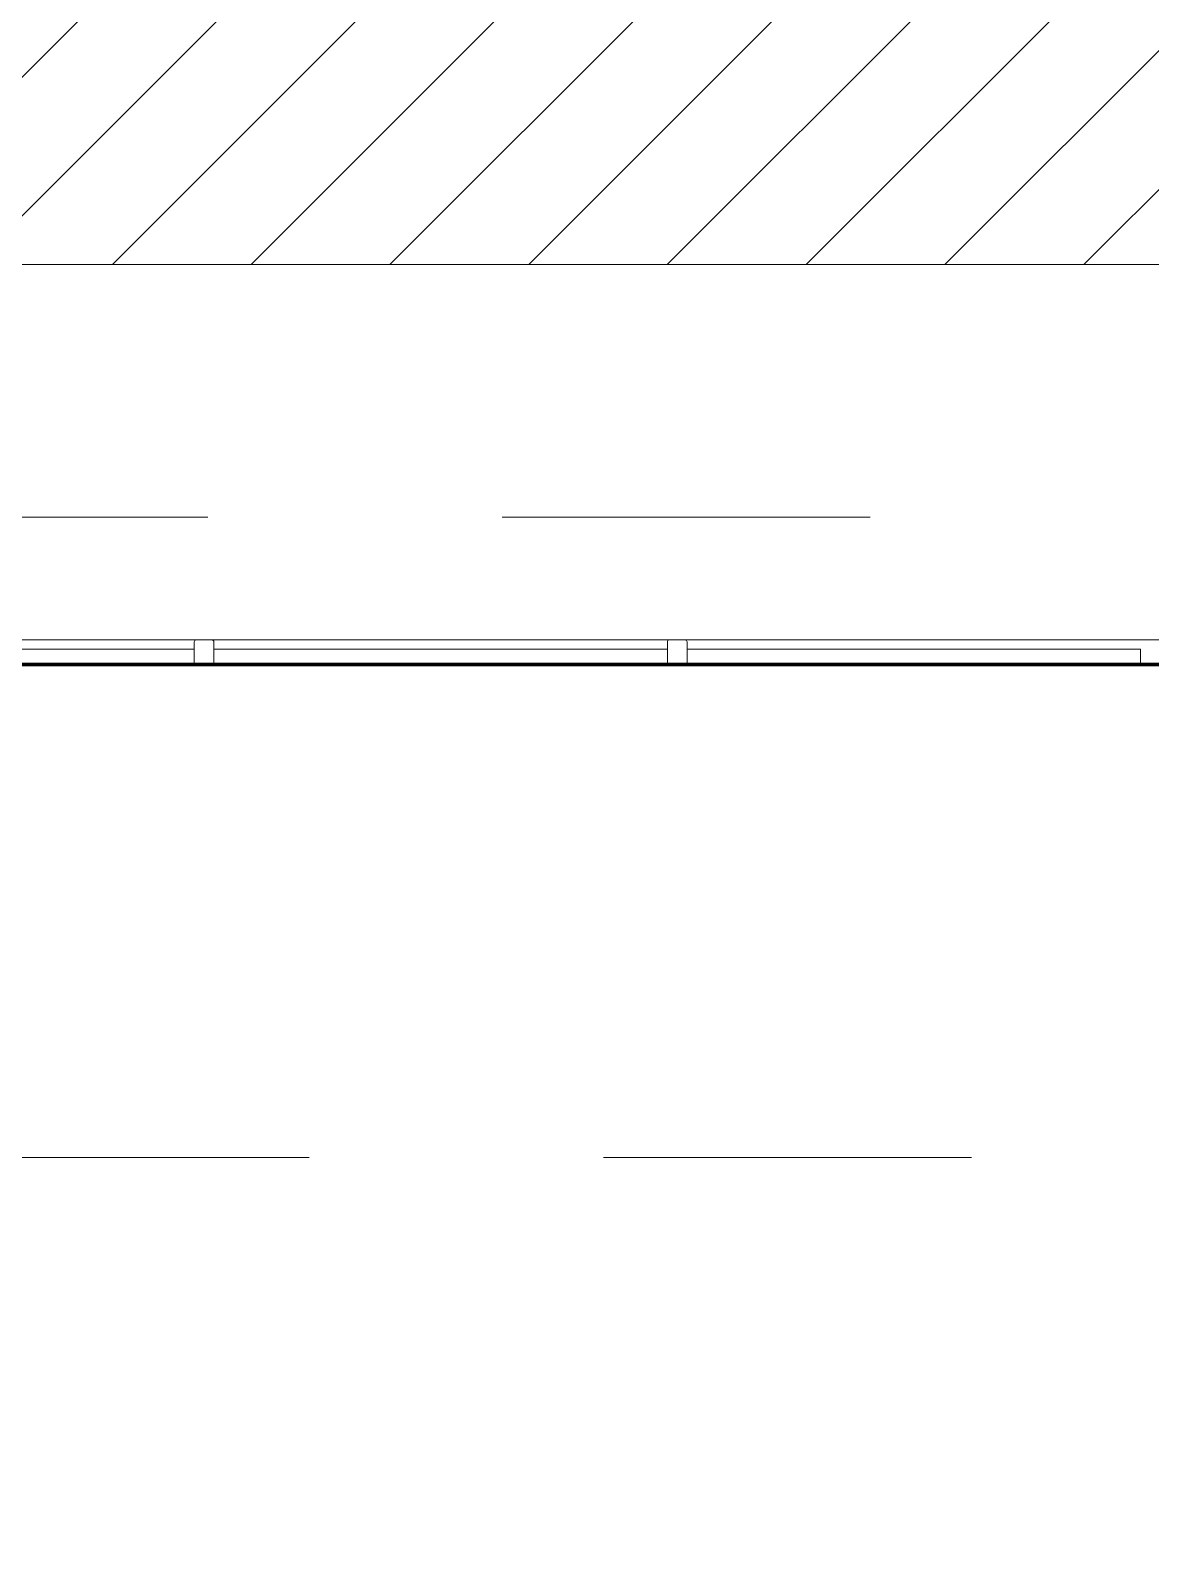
# Model space of a CAD drawing. Header units: metres. Extents: x -227.9 to -140, y 37.9 to 92.1.
# Drawn here: x -189.305 to -187.023, y 57.678 to 60.805 of the extents above; entities that cross this region are included whole.
import ezdxf

# ---------------------------------------------------------------- set-up
doc = ezdxf.new("R2010")
doc.units = ezdxf.units.M
doc.linetypes.add('JIS_02_0.7', pattern=[1.35, 0.75, -0.6])
doc.layers.add('A-DETL', color=94, linetype='Continuous', lineweight=5, true_color=0x00a600)
doc.layers.add('G-IMPT', color=8, linetype='Continuous', lineweight=5, true_color=0x808080)
for name, color, linetype, lineweight in [('A-FLOR', 7, 'Continuous', 5), ('A-FLOR-PATT', 7, 'Continuous', 5), ('A-GLAZ-CURT', 7, 'Continuous', 5), ('A-GLAZ-CWMG', 7, 'Continuous', 5), ('A-ROOF', 7, 'Continuous', 5)]:
    doc.layers.add(name, color=color, linetype=linetype, lineweight=lineweight)
doc.layers.add('Chambre', color=40, linetype='Continuous')

# ---------------------------------------------------------------- blocks, each defined once
blk = doc.blocks.new('LAG-B2020-PANNEAU DE RIDEAU-TRANSPARENT - CURTAIN WALL MULLION_dwg_12FT-JANSEN-P05-V98-MUC-LAG-PRO-PLA-ARC-TZN-N02-AG02Ec-Cote')
at = {"layer": 'G-IMPT', "flags": 128}
blk.add_lwpolyline([(0.004, 0.0001), (0.003, 0), (0.002, 0.0001), (0.001, 0), (0, 0), (0.001, 0.0001), (0.002, 0), (0.003, 0.0001), (0.004, 0)], dxfattribs=at)
at = {"layer": 'G-IMPT', "color": 161, "true_color": 0x7f9fff, "flags": 128}
for points in [[(0, 0), (0, 0), (0, 0), (0, 0), (0, 0), (0, 0), (0, 0.0001), (0, 0), (0, 0), (0, 0), (0, 0), (0, 0), (0, 0), (0, 0)], [(0, 0), (0, 0), (0, 0), (0, 0)], [(0.001, 0), (0.001, 0), (0.001, 0), (0.001, 0), (0.001, 0), (0.001, 0), (0.001, 0.0001), (0.001, 0), (0.001, 0), (0.001, 0), (0.001, 0), (0.001, 0), (0.001, 0), (0.001, 0)], [(0.001, 0), (0.001, 0), (0.001, 0), (0.001, 0)], [(0.001, 0), (0.001, 0), (0.001, 0), (0.001, 0), (0.001, 0), (0.001, 0)], [(0.001, 0), (0.001, 0), (0.001, 0), (0.001, 0)], [(0.002, 0), (0.002, 0), (0.002, 0), (0.002, 0), (0.002, 0), (0.002, 0), (0.002, 0.0001), (0.002, 0), (0.002, 0), (0.002, 0), (0.002, 0), (0.002, 0), (0.002, 0), (0.002, 0)], [(0.002, 0), (0.002, 0), (0.002, 0), (0.002, 0)], [(0.002, 0), (0.002, 0), (0.002, 0), (0.002, 0), (0.002, 0), (0.002, 0)], [(0.002, 0), (0.002, 0), (0.002, 0), (0.002, 0)], [(0.003, 0), (0.003, 0), (0.003, 0), (0.003, 0), (0.003, 0), (0.003, 0), (0.003, 0), (0.003, 0.0001), (0.003, 0), (0.003, 0), (0.003, 0), (0.003, 0), (0.003, 0), (0.003, 0)], [(0.003, 0), (0.0031, 0), (0.0031, 0), (0.003, 0)], [(0.003, 0), (0.003, 0), (0.0031, 0), (0.0031, 0), (0.003, 0), (0.003, 0)], [(0.003, 0), (0.003, 0), (0.003, 0), (0.003, 0)], [(0.004, 0), (0.004, 0), (0.004, 0), (0.004, 0), (0.004, 0), (0.0041, 0), (0.004, 0.0001), (0.004, 0), (0.004, 0), (0.004, 0), (0.004, 0), (0.004, 0), (0.004, 0), (0.004, 0)], [(0.004, 0), (0.004, 0), (0.004, 0), (0.004, 0)]]:
    blk.add_lwpolyline(points, dxfattribs=at)
at = {"layer": 'G-IMPT', "color": 4, "true_color": 0x00ffff, "flags": 128}
for points in [[(0.001, 0), (0.001, 0), (0, 0), (0, 0)], [(0.002, 0), (0.002, 0), (0.001, 0), (0.001, 0)], [(0.003, 0), (0.003, 0), (0.002, 0), (0.002, 0)], [(0.004, 0), (0.004, 0), (0.003, 0), (0.003, 0)]]:
    blk.add_lwpolyline(points, close=True, dxfattribs=at)
at = {"layer": 'G-IMPT', "color": 161, "true_color": 0x7f9fff}
for centre, radius, start, end in [((0, 0), 0.000004, 90, 180), ((0, 0), 0.000004, 360, 90), ((0, 0), 0.000002, 90, 180), ((0, 0), 0.000002, 360, 90), ((0, 0), 0.000002, 270, 360), ((0, 0), 0.000002, 180, 270), ((0, 0), 0.000004, 270, 0), ((0, 0), 0.000004, 180, 270), ((0.001, 0), 0.000004, 90, 180), ((0.001, 0), 0.000004, 360, 90), ((0.001, 0), 0.000002, 90, 180), ((0.001, 0), 0.000002, 360, 90), ((0.001, 0), 0.000002, 270, 360), ((0.001, 0), 0.000002, 180, 270), ((0.001, 0), 0.000004, 270, 0), ((0.001, 0), 0.000004, 180, 270), ((0.002, 0), 0.000004, 90, 180), ((0.002, 0), 0.000004, 360, 90), ((0.002, 0), 0.000002, 90, 180), ((0.002, 0), 0.000002, 360, 90), ((0.002, 0), 0.000002, 270, 360), ((0.002, 0), 0.000002, 180, 270), ((0.002, 0), 0.000004, 270, 0), ((0.002, 0), 0.000004, 180, 270), ((0.003, 0), 0.000004, 90, 180), ((0.003, 0), 0.000004, 360, 90), ((0.003, 0), 0.000002, 90, 180), ((0.003, 0), 0.000002, 360, 90), ((0.003, 0), 0.000002, 270, 360), ((0.003, 0), 0.000002, 180, 270), ((0.003, 0), 0.000004, 270, 0), ((0.003, 0), 0.000004, 180, 270), ((0.004, 0), 0.000004, 360, 90), ((0.004, 0), 0.000004, 90, 180), ((0.004, 0), 0.000002, 360, 90), ((0.004, 0), 0.000002, 90, 180), ((0.004, 0), 0.000002, 180, 270), ((0.004, 0), 0.000002, 270, 360), ((0.004, 0), 0.000004, 180, 270), ((0.004, 0), 0.000004, 270, 0)]:
    blk.add_arc(centre, radius, start, end, dxfattribs=at)
blk = doc.blocks.new('LAG-B2020-PANNEAU DE RIDEAU-TRANSPARENT - CURTAIN WALL MULLION_dwg-V99-MUC-LAG-PRO-PLA-ARC-TZN-N02-AG02Ec-Cote')
blk.add_blockref('LAG-B2020-PANNEAU DE RIDEAU-TRANSPARENT - CURTAIN WALL MULLION_dwg_12FT-JANSEN-P05-V98-MUC-LAG-PRO-PLA-ARC-TZN-N02-AG02Ec-Cote', (-0.0027, 0.0003))
blk = doc.blocks.new('LAG-B2020-PANNEAU DE RIDEAU-TRANSPARENT - LAG-B2020-PANNEAU DE RIDEAU-TRANSPARENT-11581647-MUC-LAG-PRO-PLA-ARC-TZN-N02-AG02Ec-Cote')
at = {"layer": 'A-GLAZ-CURT', "lineweight": 9}
for p, q in [((0.462, 0), (-0.462, 0)), ((-0.462, 0), (-0.462, -0.03)), ((0.462, -0.03), (0.462, 0)), ((-0.462, -0.03), (0.462, -0.03))]:
    blk.add_line(p, q, dxfattribs=at)
blk.add_blockref('LAG-B2020-PANNEAU DE RIDEAU-TRANSPARENT - CURTAIN WALL MULLION_dwg-V99-MUC-LAG-PRO-PLA-ARC-TZN-N02-AG02Ec-Cote', (0, 0))
blk = doc.blocks.new('LAG-B2020-PANNEAU DE RIDEAU-TRANSPARENT - CURTAIN WALL MULLION_dwg_12FT-JANSEN-P05-V100-MUC-LAG-PRO-PLA-ARC-TZN-N02-AG02Ec-Cote')
at = {"layer": 'G-IMPT', "flags": 128}
blk.add_lwpolyline([(0.004, 0.0001), (0.003, 0), (0.002, 0.0001), (0.001, 0), (0, 0), (0.001, 0.0001), (0.002, 0), (0.003, 0.0001), (0.004, 0)], dxfattribs=at)
at = {"layer": 'G-IMPT', "color": 161, "true_color": 0x7f9fff, "flags": 128}
for points in [[(0, 0), (0, 0), (0, 0), (0, 0), (0, 0), (0, 0), (0, 0.0001), (0, 0), (0, 0), (0, 0), (0, 0), (0, 0), (0, 0), (0, 0)], [(0, 0), (0, 0), (0, 0), (0, 0)], [(0.001, 0), (0.001, 0), (0.001, 0), (0.001, 0), (0.001, 0), (0.001, 0), (0.001, 0.0001), (0.001, 0), (0.001, 0), (0.001, 0), (0.001, 0), (0.001, 0), (0.001, 0), (0.001, 0)], [(0.001, 0), (0.001, 0), (0.001, 0), (0.001, 0)], [(0.001, 0), (0.001, 0), (0.001, 0), (0.001, 0), (0.001, 0), (0.001, 0)], [(0.001, 0), (0.001, 0), (0.001, 0), (0.001, 0)], [(0.002, 0), (0.002, 0), (0.002, 0), (0.002, 0), (0.002, 0), (0.002, 0), (0.002, 0.0001), (0.002, 0), (0.002, 0), (0.002, 0), (0.002, 0), (0.002, 0), (0.002, 0), (0.002, 0)], [(0.002, 0), (0.002, 0), (0.002, 0), (0.002, 0)], [(0.002, 0), (0.002, 0), (0.002, 0), (0.002, 0), (0.002, 0), (0.002, 0)], [(0.002, 0), (0.002, 0), (0.002, 0), (0.002, 0)], [(0.003, 0), (0.003, 0), (0.003, 0), (0.003, 0), (0.003, 0), (0.003, 0), (0.003, 0), (0.003, 0.0001), (0.003, 0), (0.003, 0), (0.003, 0), (0.003, 0), (0.003, 0), (0.003, 0)], [(0.003, 0), (0.0031, 0), (0.0031, 0), (0.003, 0)], [(0.003, 0), (0.003, 0), (0.0031, 0), (0.0031, 0), (0.003, 0), (0.003, 0)], [(0.003, 0), (0.003, 0), (0.003, 0), (0.003, 0)], [(0.004, 0), (0.004, 0), (0.004, 0), (0.004, 0), (0.004, 0), (0.0041, 0), (0.004, 0.0001), (0.004, 0), (0.004, 0), (0.004, 0), (0.004, 0), (0.004, 0), (0.004, 0), (0.004, 0)], [(0.004, 0), (0.004, 0), (0.004, 0), (0.004, 0)]]:
    blk.add_lwpolyline(points, dxfattribs=at)
at = {"layer": 'G-IMPT', "color": 4, "true_color": 0x00ffff, "flags": 128}
for points in [[(0.001, 0), (0.001, 0), (0, 0), (0, 0)], [(0.002, 0), (0.002, 0), (0.001, 0), (0.001, 0)], [(0.003, 0), (0.003, 0), (0.002, 0), (0.002, 0)], [(0.004, 0), (0.004, 0), (0.003, 0), (0.003, 0)]]:
    blk.add_lwpolyline(points, close=True, dxfattribs=at)
at = {"layer": 'G-IMPT', "color": 161, "true_color": 0x7f9fff}
for centre, radius, start, end in [((0, 0), 0.000004, 90, 180), ((0, 0), 0.000004, 360, 90), ((0, 0), 0.000002, 90, 180), ((0, 0), 0.000002, 360, 90), ((0, 0), 0.000002, 270, 360), ((0, 0), 0.000002, 180, 270), ((0, 0), 0.000004, 270, 0), ((0, 0), 0.000004, 180, 270), ((0.001, 0), 0.000004, 90, 180), ((0.001, 0), 0.000004, 360, 90), ((0.001, 0), 0.000002, 90, 180), ((0.001, 0), 0.000002, 360, 90), ((0.001, 0), 0.000002, 270, 360), ((0.001, 0), 0.000002, 180, 270), ((0.001, 0), 0.000004, 270, 0), ((0.001, 0), 0.000004, 180, 270), ((0.002, 0), 0.000004, 90, 180), ((0.002, 0), 0.000004, 360, 90), ((0.002, 0), 0.000002, 90, 180), ((0.002, 0), 0.000002, 360, 90), ((0.002, 0), 0.000002, 270, 360), ((0.002, 0), 0.000002, 180, 270), ((0.002, 0), 0.000004, 270, 0), ((0.002, 0), 0.000004, 180, 270), ((0.003, 0), 0.000004, 90, 180), ((0.003, 0), 0.000004, 360, 90), ((0.003, 0), 0.000002, 90, 180), ((0.003, 0), 0.000002, 360, 90), ((0.003, 0), 0.000002, 270, 360), ((0.003, 0), 0.000002, 180, 270), ((0.003, 0), 0.000004, 270, 0), ((0.003, 0), 0.000004, 180, 270), ((0.004, 0), 0.000004, 360, 90), ((0.004, 0), 0.000004, 90, 180), ((0.004, 0), 0.000002, 360, 90), ((0.004, 0), 0.000002, 90, 180), ((0.004, 0), 0.000002, 180, 270), ((0.004, 0), 0.000002, 270, 360), ((0.004, 0), 0.000004, 180, 270), ((0.004, 0), 0.000004, 270, 0)]:
    blk.add_arc(centre, radius, start, end, dxfattribs=at)
blk = doc.blocks.new('LAG-B2020-PANNEAU DE RIDEAU-TRANSPARENT - CURTAIN WALL MULLION_dwg-V101-MUC-LAG-PRO-PLA-ARC-TZN-N02-AG02Ec-Cote')
blk.add_blockref('LAG-B2020-PANNEAU DE RIDEAU-TRANSPARENT - CURTAIN WALL MULLION_dwg_12FT-JANSEN-P05-V100-MUC-LAG-PRO-PLA-ARC-TZN-N02-AG02Ec-Cote', (-0.0027, 0.0003))
blk = doc.blocks.new('LAG-B2020-PANNEAU DE RIDEAU-TRANSPARENT - LAG-B2020-PANNEAU DE RIDEAU-TRANSPARENT-V102-MUC-LAG-PRO-PLA-ARC-TZN-N02-AG02Ec-Cote')
at = {"layer": 'A-GLAZ-CURT', "lineweight": 9}
for p, q in [((0.462, 0), (-0.462, 0)), ((-0.462, 0), (-0.462, -0.03)), ((0.462, -0.03), (0.462, 0)), ((-0.462, -0.03), (0.462, -0.03))]:
    blk.add_line(p, q, dxfattribs=at)
blk.add_blockref('LAG-B2020-PANNEAU DE RIDEAU-TRANSPARENT - CURTAIN WALL MULLION_dwg-V101-MUC-LAG-PRO-PLA-ARC-TZN-N02-AG02Ec-Cote', (0, 0))
blk = doc.blocks.new('Rectangulaire Meneau - LAG-B2010-MENEAU-40x50-V83-MUC-LAG-PRO-PLA-ARC-TZN-N02-AG02Ec-Cote')
at = {"layer": 'A-GLAZ-CWMG', "lineweight": 13}
for p, q in [((-0.02, 0.0027), (-0.02, 0.0447)), ((-0.016, 0.0487), (0.016, 0.0487)), ((0.02, 0.0447), (0.02, 0.0027)), ((0.016, -0.0013), (-0.016, -0.0013))]:
    blk.add_line(p, q, dxfattribs=at)
for centre, start, end in [((-0.016, 0.0447), 90, 180), ((0.016, 0.0447), 360, 90), ((-0.016, 0.0027), 180, 270), ((0.016, 0.0027), 270, 0)]:
    blk.add_arc(centre, 0.004, start, end, dxfattribs=at)
blk = doc.blocks.new('LAG-B2020-PANNEAU DE RIDEAU-TRANSPARENT - CURTAIN WALL MULLION_dwg_12FT-JANSEN-P05-V103-MUC-LAG-PRO-PLA-ARC-TZN-N02-AG02Ec-Cote')
at = {"layer": 'G-IMPT', "flags": 128}
blk.add_lwpolyline([(0.004, 0.0001), (0.003, 0), (0.002, 0.0001), (0.001, 0), (0, 0), (0.001, 0.0001), (0.002, 0), (0.003, 0.0001), (0.004, 0)], dxfattribs=at)
at = {"layer": 'G-IMPT', "color": 161, "true_color": 0x7f9fff, "flags": 128}
for points in [[(0, 0), (0, 0), (0, 0), (0, 0), (0, 0), (0, 0), (0, 0.0001), (0, 0), (0, 0), (0, 0), (0, 0), (0, 0), (0, 0), (0, 0)], [(0, 0), (0, 0), (0, 0), (0, 0)], [(0.001, 0), (0.001, 0), (0.001, 0), (0.001, 0), (0.001, 0), (0.001, 0), (0.001, 0.0001), (0.001, 0), (0.001, 0), (0.001, 0), (0.001, 0), (0.001, 0), (0.001, 0), (0.001, 0)], [(0.001, 0), (0.001, 0), (0.001, 0), (0.001, 0)], [(0.001, 0), (0.001, 0), (0.001, 0), (0.001, 0), (0.001, 0), (0.001, 0)], [(0.001, 0), (0.001, 0), (0.001, 0), (0.001, 0)], [(0.002, 0), (0.002, 0), (0.002, 0), (0.002, 0), (0.002, 0), (0.002, 0), (0.002, 0.0001), (0.002, 0), (0.002, 0), (0.002, 0), (0.002, 0), (0.002, 0), (0.002, 0), (0.002, 0)], [(0.002, 0), (0.002, 0), (0.002, 0), (0.002, 0)], [(0.002, 0), (0.002, 0), (0.002, 0), (0.002, 0), (0.002, 0), (0.002, 0)], [(0.002, 0), (0.002, 0), (0.002, 0), (0.002, 0)], [(0.003, 0), (0.003, 0), (0.003, 0), (0.003, 0), (0.003, 0), (0.003, 0), (0.003, 0), (0.003, 0.0001), (0.003, 0), (0.003, 0), (0.003, 0), (0.003, 0), (0.003, 0), (0.003, 0)], [(0.003, 0), (0.0031, 0), (0.0031, 0), (0.003, 0)], [(0.003, 0), (0.003, 0), (0.0031, 0), (0.0031, 0), (0.003, 0), (0.003, 0)], [(0.003, 0), (0.003, 0), (0.003, 0), (0.003, 0)], [(0.004, 0), (0.004, 0), (0.004, 0), (0.004, 0), (0.004, 0), (0.0041, 0), (0.004, 0.0001), (0.004, 0), (0.004, 0), (0.004, 0), (0.004, 0), (0.004, 0), (0.004, 0), (0.004, 0)], [(0.004, 0), (0.004, 0), (0.004, 0), (0.004, 0)]]:
    blk.add_lwpolyline(points, dxfattribs=at)
at = {"layer": 'G-IMPT', "color": 4, "true_color": 0x00ffff, "flags": 128}
for points in [[(0.001, 0), (0.001, 0), (0, 0), (0, 0)], [(0.002, 0), (0.002, 0), (0.001, 0), (0.001, 0)], [(0.003, 0), (0.003, 0), (0.002, 0), (0.002, 0)], [(0.004, 0), (0.004, 0), (0.003, 0), (0.003, 0)]]:
    blk.add_lwpolyline(points, close=True, dxfattribs=at)
at = {"layer": 'G-IMPT', "color": 161, "true_color": 0x7f9fff}
for centre, radius, start, end in [((0, 0), 0.000004, 90, 180), ((0, 0), 0.000004, 360, 90), ((0, 0), 0.000002, 90, 180), ((0, 0), 0.000002, 360, 90), ((0, 0), 0.000002, 270, 360), ((0, 0), 0.000002, 180, 270), ((0, 0), 0.000004, 270, 0), ((0, 0), 0.000004, 180, 270), ((0.001, 0), 0.000004, 90, 180), ((0.001, 0), 0.000004, 360, 90), ((0.001, 0), 0.000002, 90, 180), ((0.001, 0), 0.000002, 360, 90), ((0.001, 0), 0.000002, 270, 360), ((0.001, 0), 0.000002, 180, 270), ((0.001, 0), 0.000004, 270, 0), ((0.001, 0), 0.000004, 180, 270), ((0.002, 0), 0.000004, 90, 180), ((0.002, 0), 0.000004, 360, 90), ((0.002, 0), 0.000002, 90, 180), ((0.002, 0), 0.000002, 360, 90), ((0.002, 0), 0.000002, 270, 360), ((0.002, 0), 0.000002, 180, 270), ((0.002, 0), 0.000004, 270, 0), ((0.002, 0), 0.000004, 180, 270), ((0.003, 0), 0.000004, 90, 180), ((0.003, 0), 0.000004, 360, 90), ((0.003, 0), 0.000002, 90, 180), ((0.003, 0), 0.000002, 360, 90), ((0.003, 0), 0.000002, 270, 360), ((0.003, 0), 0.000002, 180, 270), ((0.003, 0), 0.000004, 270, 0), ((0.003, 0), 0.000004, 180, 270), ((0.004, 0), 0.000004, 360, 90), ((0.004, 0), 0.000004, 90, 180), ((0.004, 0), 0.000002, 360, 90), ((0.004, 0), 0.000002, 90, 180), ((0.004, 0), 0.000002, 180, 270), ((0.004, 0), 0.000002, 270, 360), ((0.004, 0), 0.000004, 180, 270), ((0.004, 0), 0.000004, 270, 0)]:
    blk.add_arc(centre, radius, start, end, dxfattribs=at)
blk = doc.blocks.new('LAG-B2020-PANNEAU DE RIDEAU-TRANSPARENT - CURTAIN WALL MULLION_dwg-V104-MUC-LAG-PRO-PLA-ARC-TZN-N02-AG02Ec-Cote')
blk.add_blockref('LAG-B2020-PANNEAU DE RIDEAU-TRANSPARENT - CURTAIN WALL MULLION_dwg_12FT-JANSEN-P05-V103-MUC-LAG-PRO-PLA-ARC-TZN-N02-AG02Ec-Cote', (-0.0027, 0.0003))
blk = doc.blocks.new('LAG-B2020-PANNEAU DE RIDEAU-TRANSPARENT - LAG-B2020-PANNEAU DE RIDEAU-TRANSPARENT-V105-MUC-LAG-PRO-PLA-ARC-TZN-N02-AG02Ec-Cote')
at = {"layer": 'A-GLAZ-CURT', "lineweight": 9}
for p, q in [((0.462, 0), (-0.462, 0)), ((-0.462, 0), (-0.462, -0.03)), ((0.462, -0.03), (0.462, 0)), ((-0.462, -0.03), (0.462, -0.03))]:
    blk.add_line(p, q, dxfattribs=at)
blk.add_blockref('LAG-B2020-PANNEAU DE RIDEAU-TRANSPARENT - CURTAIN WALL MULLION_dwg-V104-MUC-LAG-PRO-PLA-ARC-TZN-N02-AG02Ec-Cote', (0, 0))

msp = doc.modelspace()

# ---------------------------------------------------------------- hatches: boundary and pattern name
at = {"layer": 'A-FLOR-PATT', "lineweight": 9}
h = msp.add_hatch(dxfattribs=at)
h.set_pattern_fill('FP_7', color=256, style=0, pattern_type=2)
h.set_pattern_definition([(45, (0, 0), (-0.14142136, 0.14142136), [])])
h.paths.add_polyline_path([(-202.164, 60.3285), (-183.5441, 60.3291), (-183.3808, 60.3362), (-183.2185, 60.3555), (-183.0579, 60.3868), (-182.9001, 60.43), (-182.7459, 60.4848), (-182.5961, 60.5509), (-182.4516, 60.628), (-182.3133, 60.7156), (-182.1785, 60.8162), (-182.1602, 60.832), (-182.6428, 61.3145), (-182.7568, 61.2367), (-182.8776, 61.1697), (-183.004, 61.1141), (-183.135, 61.0704), (-183.2694, 61.0389), (-183.4062, 61.0199), (-183.5441, 61.0135), (-203.5941, 61.0135), (-203.7249, 61.0192), (-203.8546, 61.0363), (-203.9824, 61.0646), (-204.1072, 61.104), (-204.2281, 61.1541), (-204.3441, 61.2145), (-204.4545, 61.2848), (-204.5583, 61.3645), (-204.6548, 61.4529), (-204.7432, 61.5493), (-204.8229, 61.6532), (-204.8932, 61.7635), (-204.9536, 61.8796), (-205.0037, 62.0005), (-205.043, 62.1253), (-205.0713, 62.253), (-205.0884, 62.3828), (-205.0941, 62.5135), (-205.0941, 63.3883), (-205.7791, 63.3883), (-205.7786, 62.5135), (-205.7713, 62.3491), (-205.7517, 62.1856), (-205.72, 62.024), (-205.6777, 61.8695), (-205.622, 61.7133), (-205.5568, 61.5655), (-205.4797, 61.421), (-205.392, 61.2827), (-205.2943, 61.1512), (-205.187, 61.0273), (-205.0683, 60.9096), (-204.9464, 60.8052), (-204.8143, 60.7082), (-204.6753, 60.6213), (-204.5303, 60.5449), (-204.3799, 60.4796), (-204.2198, 60.4242), (-204.0667, 60.3833), (-203.9055, 60.3529), (-203.7424, 60.3346), (-203.573, 60.3285), (-202.5752, 60.3285)])

# ---------------------------------------------------------------- linework, layer by layer
at = {"layer": 'A-DETL', "color": 7, "linetype": 'JIS_02_0.7'}
msp.add_line((-183.5441, 59.8135), (-203.5941, 59.8135), dxfattribs=at)
at = {"layer": 'A-DETL', "color": 9, "linetype": 'JIS_02_0.7', "lineweight": 9, "true_color": 0xc0c0c0}
msp.add_line((-186.0374, 58.5085), (-190.8874, 58.5085), dxfattribs=at)
at = {"layer": 'A-FLOR', "lineweight": 9}
for p, q in [((-190.8994, 59.5135), (-188.9674, 59.5135)), ((-188.9354, 59.5135), (-188.0034, 59.5135)), ((-187.9714, 59.5135), (-186.0754, 59.5135))]:
    msp.add_line(p, q, dxfattribs=at)
at = {"layer": 'A-ROOF'}
for p, q in [((-203.5791, 60.3285), (-183.5591, 60.3285)), ((-188.9674, 59.5635), (-190.8994, 59.5635)), ((-188.0034, 59.5635), (-188.9354, 59.5635)), ((-186.0754, 59.5635), (-187.9714, 59.5635))]:
    msp.add_line(p, q, dxfattribs=at)
at = {"layer": 'Chambre', "lineweight": 140}
msp.add_lwpolyline([(-190.8994, 59.5135), (-186.0434, 59.5135), (-186.0377, 53.5276), (-186.6194, 53.5146), (-186.6324, 52.2776), (-190.9017, 52.2776), (-190.8994, 59.5135)], dxfattribs=at)

# ---------------------------------------------------------------- block references
at = {"layer": 'A-GLAZ-CURT', "rotation": 180}
for name, p in [('LAG-B2020-PANNEAU DE RIDEAU-TRANSPARENT - LAG-B2020-PANNEAU DE RIDEAU-TRANSPARENT-V102-MUC-LAG-PRO-PLA-ARC-TZN-N02-AG02Ec-Cote', (-189.4334, 59.5148)), ('LAG-B2020-PANNEAU DE RIDEAU-TRANSPARENT - LAG-B2020-PANNEAU DE RIDEAU-TRANSPARENT-11581647-MUC-LAG-PRO-PLA-ARC-TZN-N02-AG02Ec-Cote', (-188.4694, 59.5148)), ('LAG-B2020-PANNEAU DE RIDEAU-TRANSPARENT - LAG-B2020-PANNEAU DE RIDEAU-TRANSPARENT-V105-MUC-LAG-PRO-PLA-ARC-TZN-N02-AG02Ec-Cote', (-187.5054, 59.5148))]:
    msp.add_blockref(name, p, dxfattribs=at)
at = {"layer": 'A-GLAZ-CWMG', "extrusion": (0, 0, -1)}
for p in [(188.9514, 59.5148), (187.9874, 59.5148)]:
    msp.add_blockref('Rectangulaire Meneau - LAG-B2010-MENEAU-40x50-V83-MUC-LAG-PRO-PLA-ARC-TZN-N02-AG02Ec-Cote', p, dxfattribs=at)

doc.saveas('drawing.dxf')
